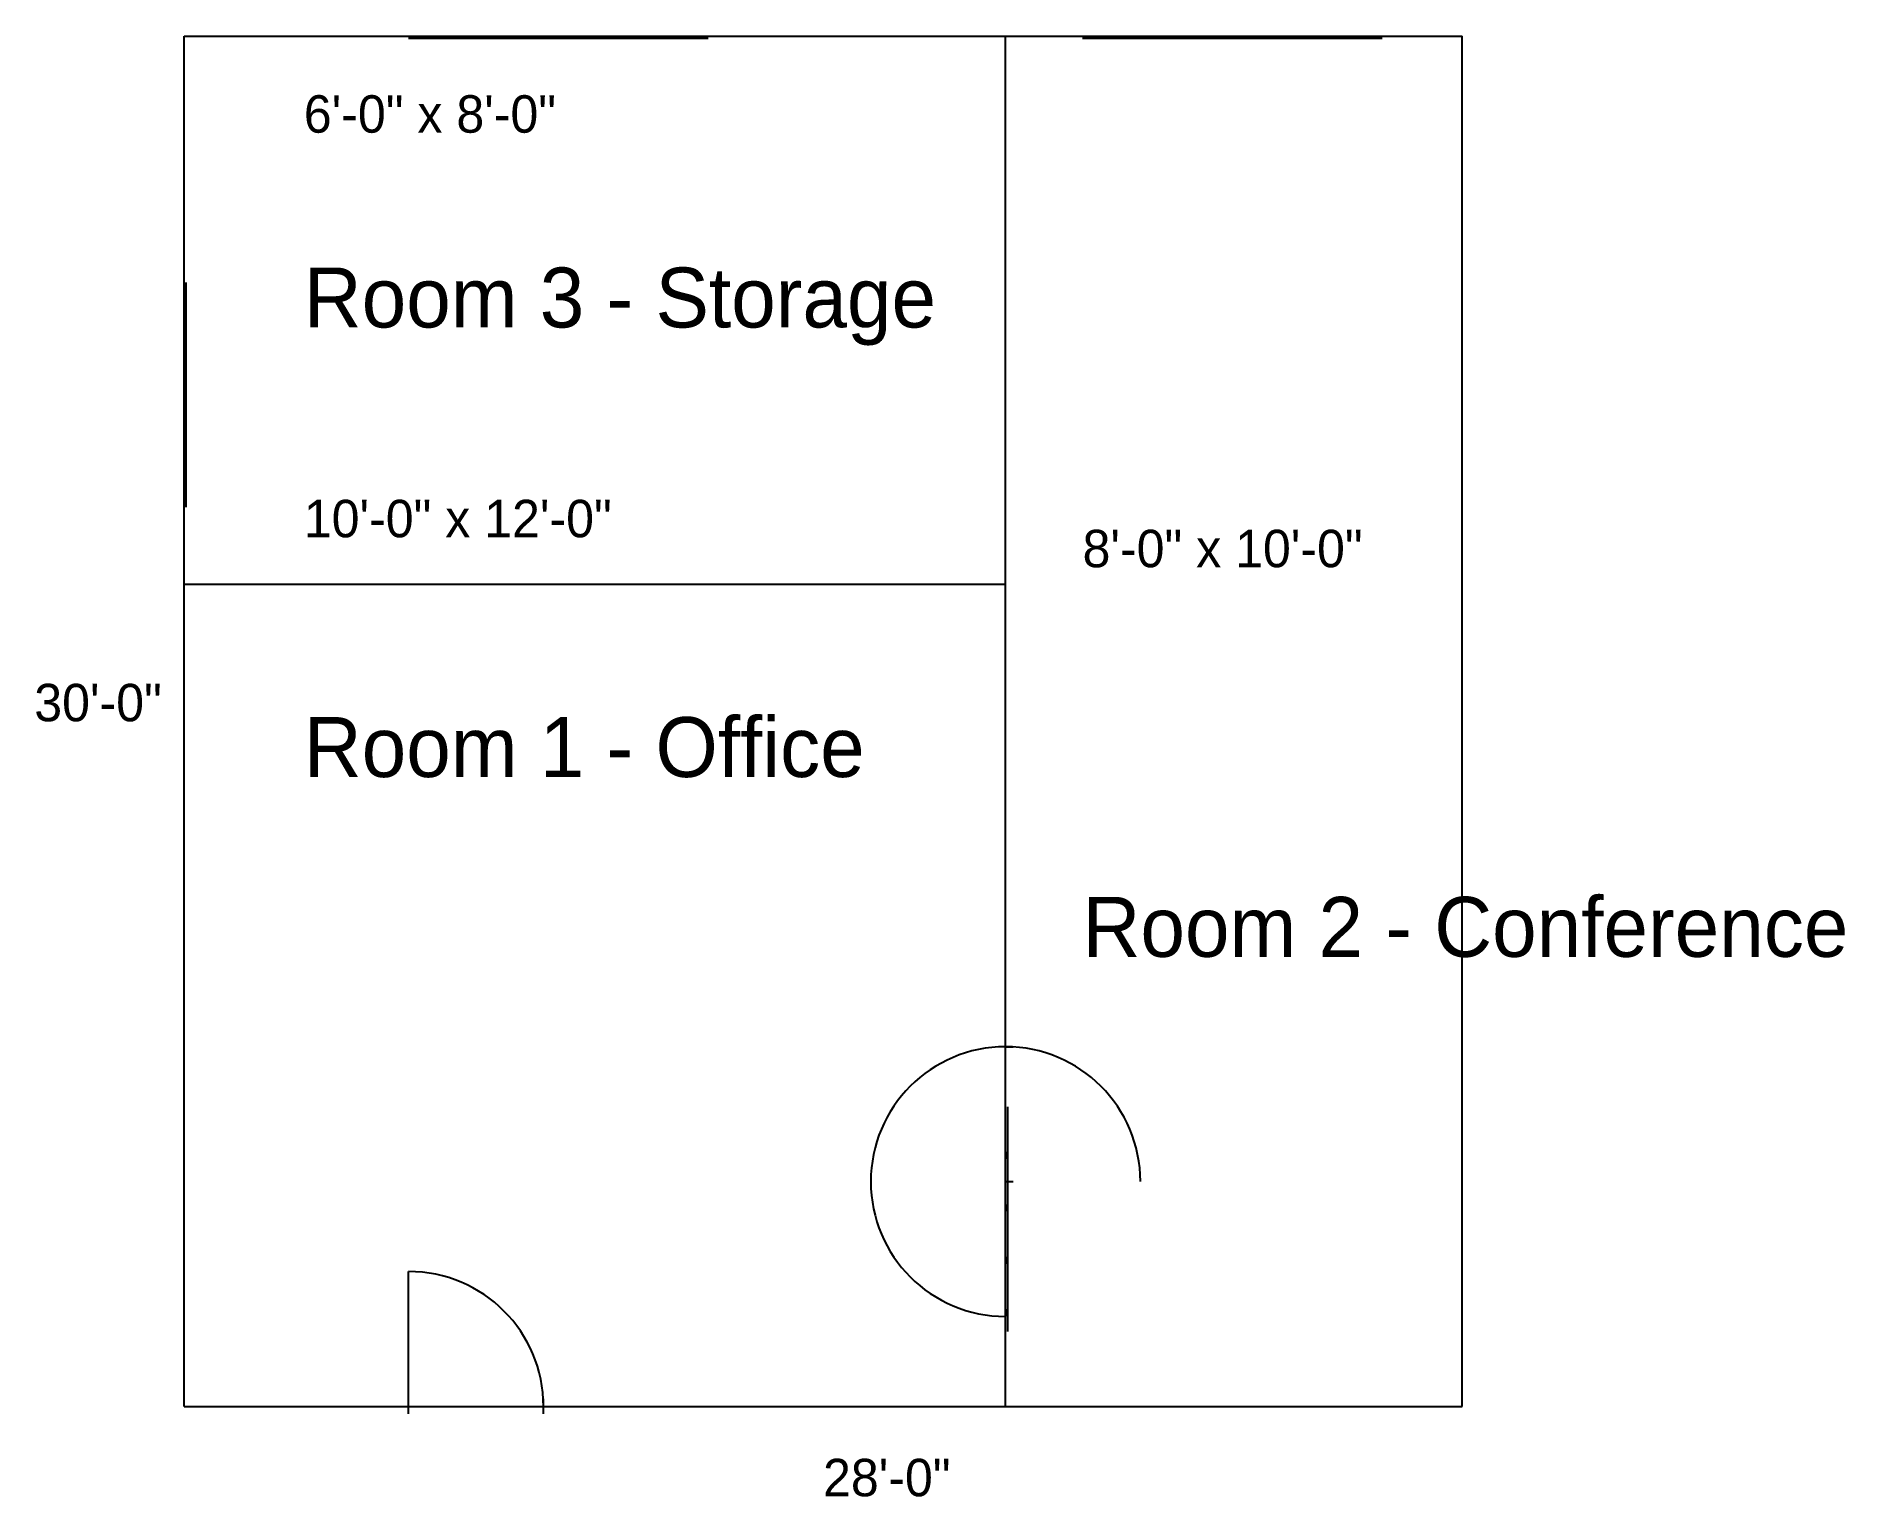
# Model space of a CAD drawing. Header units: millimetres. Extents: x -987 to 11090, y -604 to 9144.
import ezdxf

# ---------------------------------------------------------------- set-up
doc = ezdxf.new("R2010")
doc.units = ezdxf.units.MM

# ---------------------------------------------------------------- blocks, each defined once
blk = doc.blocks.new('DOOR-900')
at = {"layer": 'A-DOOR', "color": 1}
blk.add_line((0, 0), (0, 900), dxfattribs=at)
blk.add_arc((0, 0), 900, 0, 90, dxfattribs=at)

msp = doc.modelspace()

# ---------------------------------------------------------------- linework, layer by layer
at = {"layer": 'A-DOOR', "color": 1}
for p, q in [((5486, 2400), (5536, 2400)), ((5486, 1500), (5536, 1500)), ((1500, -50), (1500, 50)), ((2400, -50), (2400, 50))]:
    msp.add_line(p, q, dxfattribs=at)
for centre, end in [((5486, 1500), -90), ((1500, 0), 90)]:
    msp.add_arc(centre, 900, 0, end, dxfattribs=at)
at = {"layer": 'A-GLAZ', "color": 5}
for p, q in [((1500, 9144), (3500, 9144)), ((1500, 9130), (3500, 9130)), ((1600, 9144), (1650, 9130)), ((2000, 9144), (2050, 9130)), ((2400, 9144), (2450, 9130)), ((2800, 9144), (2850, 9130)), ((3200, 9144), (3250, 9130)), ((6000, 9144), (8000, 9144)), ((6000, 9130), (8000, 9130)), ((6100, 9144), (6150, 9130)), ((6500, 9144), (6550, 9130)), ((6900, 9144), (6950, 9130)), ((7300, 9144), (7350, 9130)), ((7700, 9144), (7750, 9130)), ((0, 6000), (0, 7500)), ((14, 6000), (14, 7500)), ((0, 7150), (14, 7200)), ((0, 6800), (14, 6850)), ((0, 6450), (14, 6500)), ((0, 6100), (14, 6150)), ((5486, 500), (5486, 2000)), ((5500, 500), (5500, 2000)), ((5486, 1650), (5500, 1700)), ((5486, 1300), (5500, 1350)), ((5486, 950), (5500, 1000)), ((5486, 600), (5500, 650))]:
    msp.add_line(p, q, dxfattribs=at)
at = {"layer": 'A-WALL', "color": 3}
for p, q in [((0, 9144), (8534, 9144)), ((0, 0), (0, 9144)), ((8534, 0), (8534, 9144)), ((0, 0), (8534, 0))]:
    msp.add_line(p, q, dxfattribs=at)
at = {"layer": 'A-WALL', "color": 4}
for p, q in [((5486, 0), (5486, 9144)), ((0, 5486), (5486, 5486))]:
    msp.add_line(p, q, dxfattribs=at)

# ---------------------------------------------------------------- block references
at = {"layer": 'A-DOOR'}
msp.add_blockref('DOOR-900', (1500, 0), dxfattribs=at)

# ---------------------------------------------------------------- texts
at = {"layer": 'A-ANNO-TEXT', "color": 6}
for s, p in [('6\'-0" x 8\'-0"', (800, 8500)), ('10\'-0" x 12\'-0"', (800, 5800)), ('8\'-0" x 10\'-0"', (6000, 5600)), ('30\'-0"', (-1000, 4572)), ('28\'-0"', (4267, -600))]:
    msp.add_text(s, height=250, dxfattribs=at).set_placement(p)
at = {"layer": 'A-ANNO-TEXT', "color": 7}
for s, p in [('Room 3 - Storage', (800, 7200)), ('Room 1 - Office', (800, 4200)), ('Room 2 - Conference', (6000, 3000))]:
    msp.add_text(s, height=400, dxfattribs=at).set_placement(p)

doc.saveas('drawing.dxf')
